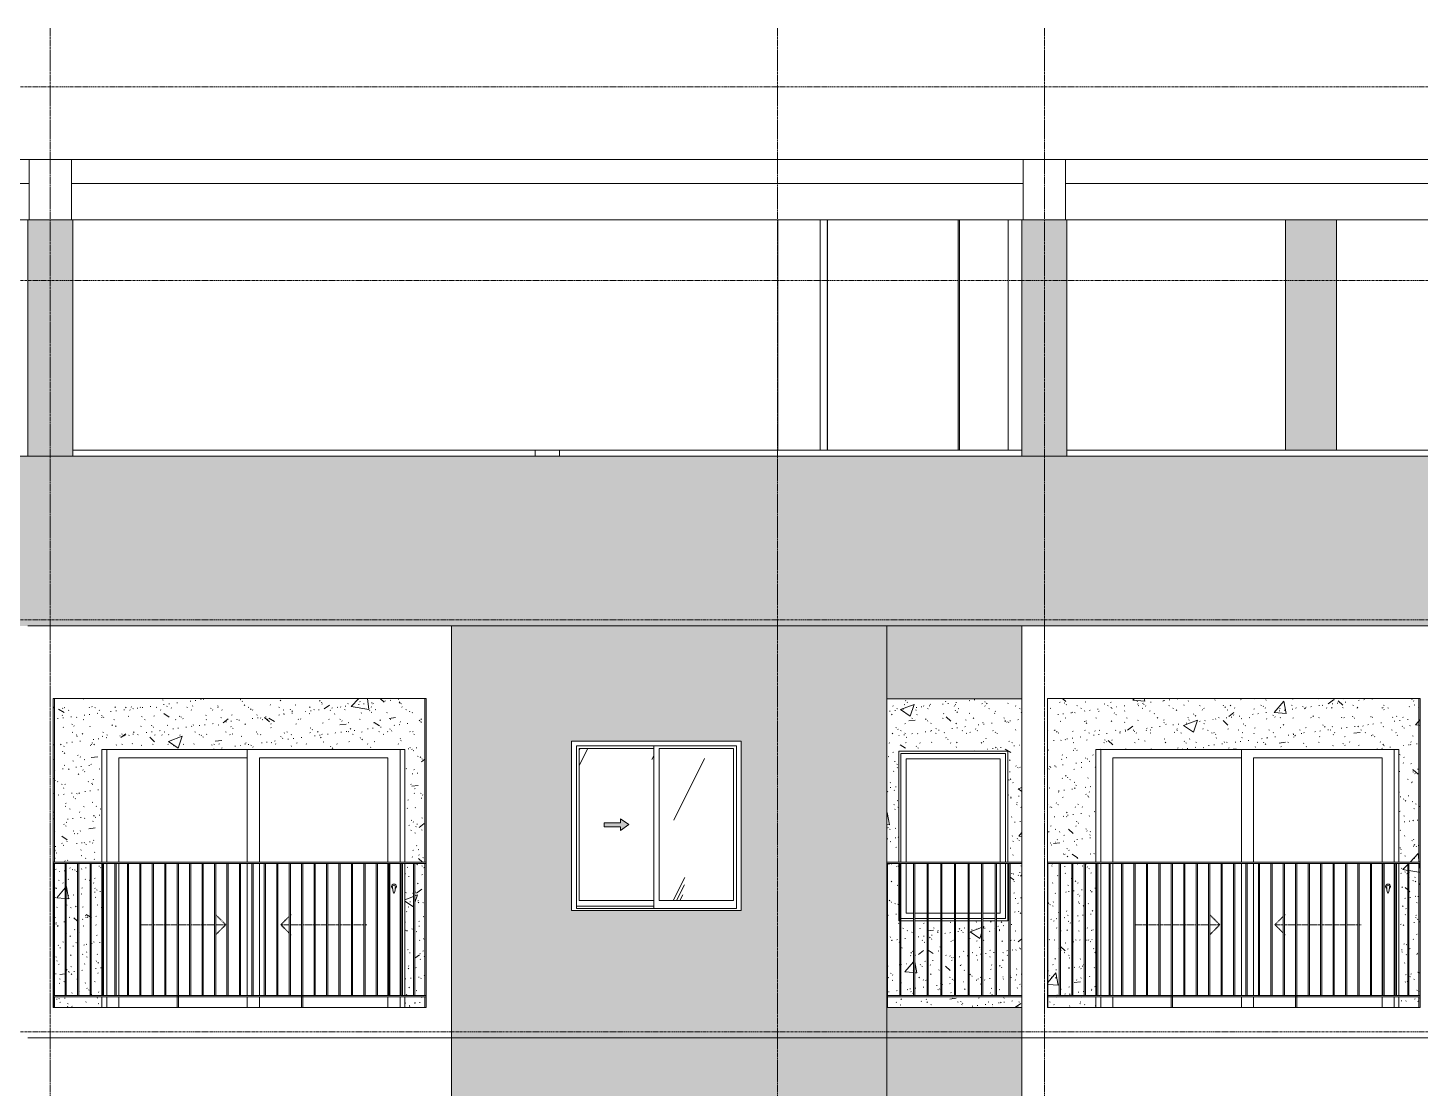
# Model space of a CAD drawing. Header units: millimetres. Extents: x -134153 to 99383, y -5233 to 35400.
# Drawn here: x 61274 to 72759, y 25535 to 34286 of the extents above; entities that cross this region are included whole.
import ezdxf

# ---------------------------------------------------------------- set-up
doc = ezdxf.new("R2010")
doc.units = ezdxf.units.MM
for name, pattern in [('1 NÉT CALL OUT', [6, 3, -3]), ('Centre', [31.75, 6.35, -4.7625, 15.875, -4.7625]), ('Dash', [6, 3, -3]), ('Grid Line', [22.225, 12.7, -3.175, 3.175, -3.175])]:
    doc.linetypes.add(name, pattern=pattern)
for name, color, linetype, lineweight in [('0-2', 250, 'Continuous', 5), ('A-DETL-GENF', 92, 'Continuous', 9), ('A-DETL-GENF-1', 92, '1 NÉT CALL OUT', 9), ('A-DOOR', 31, 'Continuous', 9), ('A-DOOR-FRAM', 31, 'Continuous', 9), ('A-DOOR-HDLN', 31, 'Dash', 9), ('A-FLOR-1', 7, 'Continuous', 9), ('A-FLOR-HRAL', 11, 'Continuous', 9), ('A-FLOR-HRAL-1', 253, 'Continuous', 9), ('A-FLOR-LEVL-2', 51, 'Centre', 9), ('A-GLAZ', 151, 'Continuous', 9), ('A-GLAZ-1', 253, 'Continuous', 9), ('A-GLAZ-2', 7, 'Continuous', 9), ('A-GLAZ-3', 7, '1 NÉT CALL OUT', 9), ('A-WALL', 113, 'Continuous', 9), ('A-WALL-PATT-1', 9, 'Continuous', 9), ('A-WALL-PATT-2', 111, 'Continuous', 5), ('I-WALL', 2, 'Continuous', 9), ('I-WALL-1', 7, 'Continuous', 9), ('S-BEAM-1', 7, 'Continuous', 9), ('S-COLS', 52, 'Continuous', 9), ('S-COLS-1', 7, 'Continuous', 9), ('S-GRID-1', 1, 'Grid Line', 9)]:
    doc.layers.add(name, color=color, linetype=linetype, lineweight=lineweight)
pattern_1 = [(50, (82572.6, 0), (1165.978, -102.01), [121.92, -1341.12]), (355, (82572.6, 0), (-225.554, 1222.763), [97.536, -1072.896]), (100.451, (82669.8, -8.5), (940.433, 1120.746), [103.616, -1139.776]), (46.184, (82572.6, 325.1), (1734.906, -269.074), [182.88, -2011.68]), (96.636, (82717.2, 302.7), (1519.38, 1583.536), [155.424, -1709.665]), (351.184, (82572.6, 325.1), (1519.39, 1583.52), [146.304, -1609.344]), (21, (82735.2, 243.8), (970.332, -654.498), [121.92, -1341.12]), (326, (82735.2, 243.8), (395.533, 1178.804), [97.536, -1072.896]), (71.451, (82816, 189.3), (1365.87, 524.296), [103.616, -1139.776]), (37.5, (82572.62, 0), (19.767, 541.1527), [53.645, -1006.246, 53.645, -1035.507, -1076.96]), (37.5, (82572.62, 0), (19.767, 541.1527), [-2149.043, 53.645, -1023.315]), (7.5, (82572.6, 0), (427.646, 641.156), [53.645, -567.334, 53.645, -981.862, -410.464]), (7.5, (82572.6, 0), (427.646, 641.156), [-1656.486, 53.645, -356.819]), (327.5, (82210.1, 0), (867.782, -36.665), [53.645, -352.755, 53.645, -1214.323, -1682.496]), (327.5, (82210.1, 0), (867.782, -36.665), [-1674.368, 53.645, -1628.85]), (317.5, (82047.56, 0), (948.028, 162.731), [53.645, -474.675, 53.645, -788.416, -1194.816]), (317.5, (82047.56, 0), (948.028, 162.731), [-1370.38, 53.645, -1141.17])]
pattern_2 = [(37.5, (82572.62, 0), (-5.1206, 156.61216), [5.364, -118.181, 5.364, -132.812, -132.08]), (37.5, (82572.62, 0), (-5.1206, 156.61216), [-261.722, 5.364, -126.716]), (7.5, (82572.62, 0), (143.847, 229.3842), [5.364, -61.285, 5.364, -105.989, -42.672]), (7.5, (82572.62, 0), (143.847, 229.3842), [-178.003, 5.364, -37.308]), (327.5, (82472.65, 0), (253.11758, 0.46008), [5.364, -35.276, 5.364, -140.94, -191.008]), (327.5, (82472.65, 0), (253.11758, 0.46008), [-186.944, 5.364, -185.644]), (317.5, (82472.65, 0), (244.3381, 71.3376), [5.364, -14.956, 5.364, -90.546, -109.728]), (317.5, (82472.65, 0), (244.3381, 71.3376), [-116.23, 5.364, -104.364])]
pattern_3 = [(63.435, (84482.24, 111.3), (-0.002, 1625.6), [567.96, -3066.99]), (63.435, (82856.64, 111.3), (-0.002, 1625.6), [567.96, -3066.99]), (63.435, (85260.4, 425.35), (-0.002, 1625.6), [567.96, -3066.99]), (63.435, (83634.8, 425.35), (-0.002, 1625.6), [567.96, -3066.99]), (63.435, (85142.64, 314.5), (-0.002, 1625.6), [567.96, -3066.99]), (63.435, (83517.04, 314.5), (-0.002, 1625.6), [567.96, -3066.99]), (63.435, (85022.6, 949.4), (-0.002, 1625.6), [276.055, -3358.896]), (63.435, (83397, 949.4), (-0.002, 1625.6), [276.055, -3358.896]), (63.435, (84944.06, 851.15), (-0.002, 1625.6), [567.96, -3066.99]), (63.435, (83318.46, 851.15), (-0.002, 1625.6), [567.96, -3066.99]), (63.435, (84957.9, 921.7), (-0.002, 1625.6), [567.96, -3066.99]), (63.435, (83332.3, 921.7), (-0.002, 1625.6), [567.96, -3066.99]), (63.435, (84302.1, 612.2), (-0.002, 1625.6), [567.96, -3066.99]), (63.435, (82676.5, 612.2), (-0.002, 1625.6), [567.96, -3066.99]), (63.435, (84315.9, 695.35), (-0.002, 1625.6), [567.96, -3066.99]), (63.435, (82690.3, 695.35), (-0.002, 1625.6), [567.96, -3066.99]), (63.435, (84319.65, 755.3), (-0.002, 1625.6), [567.96, -3066.99]), (63.435, (82694.05, 755.3), (-0.002, 1625.6), [567.96, -3066.99])]

# ---------------------------------------------------------------- blocks, each defined once
blk = doc.blocks.new('NCV_TKTC_KET CAU_rvt-2-TKCS_MẶT ĐỨNG HƯỚNG NAM')
at = {"layer": 'A-FLOR-1'}
for p, q in [((91928, 33200), (99778, 33200)), ((100128, 33200), (107978, 33200)), ((108328, 33200), (116103, 33200)), ((99778, 33000), (91928, 33000)), ((107978, 33000), (100128, 33000)), ((116103, 33000), (108328, 33000))]:
    blk.add_line(p, q, dxfattribs=at)
at = {"layer": 'S-BEAM-1'}
for p, q in [((91928, 33200), (99778, 33200)), ((100128, 33200), (107978, 33200)), ((108328, 33200), (116103, 33200)), ((91938, 32700), (99768, 32700)), ((100138, 32700), (107968, 32700)), ((108338, 32700), (116093, 32700))]:
    blk.add_line(p, q, dxfattribs=at)
at = {"layer": 'S-COLS-1'}
for p, q in [((99778, 33200), (99778, 32700)), ((100128, 33200), (99778, 33200)), ((100128, 32700), (100128, 33200)), ((107978, 33200), (107978, 32700)), ((108328, 33200), (107978, 33200)), ((108328, 32700), (108328, 33200)), ((105953, 30800), (105953, 32700)), ((106303, 30800), (106303, 32700)), ((107453, 30800), (107453, 32700)), ((107853, 30800), (107853, 32700))]:
    blk.add_line(p, q, dxfattribs=at)
blk = doc.blocks.new('M_Fixed - 900 x 1400-901191-TKCS_MẶT ĐỨNG HƯỚNG NAM')
at = {"layer": 'A-GLAZ-2'}
for p, q in [((106970, 7896), (107832, 7896)), ((106970, 7000), (106970, 7896)), ((107014, 7852), (107788, 7852)), ((107014, 7000), (107014, 7852)), ((107788, 7852), (107788, 7000)), ((107832, 7896), (107832, 7000)), ((107014, 6578), (107014, 6990)), ((107788, 6990), (107788, 6578)), ((107832, 6990), (107832, 6534)), ((107073, 6578), (107014, 6578)), ((107185, 6578), (107083, 6578)), ((107298, 6578), (107195, 6578)), ((107410, 6578), (107308, 6578)), ((107523, 6578), (107420, 6578)), ((107635, 6578), (107533, 6578)), ((107748, 6578), (107645, 6578)), ((107788, 6578), (107758, 6578)), ((107073, 6534), (106970, 6534)), ((107185, 6534), (107083, 6534)), ((107298, 6534), (107195, 6534)), ((107410, 6534), (107308, 6534)), ((107523, 6534), (107420, 6534)), ((107635, 6534), (107533, 6534)), ((107748, 6534), (107645, 6534)), ((107832, 6534), (107758, 6534))]:
    blk.add_line(p, q, dxfattribs=at)
blk = doc.blocks.new('Railing - 10mm-901206-TKCS_MẶT ĐỨNG HƯỚNG NAM')
at = {"layer": 'A-FLOR-HRAL-1'}
for p, q in [((106960.064287, 5900), (106960.064287, 6990)), ((106970.064287, 5900), (106970.064287, 6990))]:
    blk.add_line(p, q, dxfattribs=at)
blk = doc.blocks.new('Railing - 50 x 10mm-901205-TKCS_MẶT ĐỨNG HƯỚNG NAM')
at = {"layer": 'A-FLOR-HRAL-1'}
for p in [(106853, 6990), (106858, 5800)]:
    blk.add_line(p, (106858, 6990), dxfattribs=at)
blk = doc.blocks.new('Railing - Railing-883257-TKCS_MẶT ĐỨNG HƯỚNG NAM')
at = {"layer": 'A-FLOR-HRAL-1'}
for p, q in [((106853, 5900), (107968, 5900)), ((107968, 5890), (106853, 5890))]:
    blk.add_line(p, q, dxfattribs=at)
for name, p in [('Railing - 50 x 10mm-901205-TKCS_MẶT ĐỨNG HƯỚNG NAM', (0, 0)), ('Railing - 10mm-901206-TKCS_MẶT ĐỨNG HƯỚNG NAM', (0, 0)), ('Railing - 10mm-901206-TKCS_MẶT ĐỨNG HƯỚNG NAM', (113, 0)), ('Railing - 10mm-901206-TKCS_MẶT ĐỨNG HƯỚNG NAM', (225, 0)), ('Railing - 10mm-901206-TKCS_MẶT ĐỨNG HƯỚNG NAM', (338, 0)), ('Railing - 10mm-901206-TKCS_MẶT ĐỨNG HƯỚNG NAM', (450, 0)), ('Railing - 10mm-901206-TKCS_MẶT ĐỨNG HƯỚNG NAM', (563, 0)), ('Railing - 10mm-901206-TKCS_MẶT ĐỨNG HƯỚNG NAM', (675, 0)), ('Railing - 10mm-901206-TKCS_MẶT ĐỨNG HƯỚNG NAM', (788, 0)), ('Railing - 10mm-901206-TKCS_MẶT ĐỨNG HƯỚNG NAM', (900, 0))]:
    blk.add_blockref(name, p)
blk = doc.blocks.new('Top Rail Type - Top Rail_Internal_-883258-TKCS_MẶT ĐỨNG HƯỚNG NAM')
at = {"layer": 'A-FLOR-HRAL-1'}
for p, q in [((107968, 7000), (106853, 7000)), ((106853, 6990), (107968, 6990))]:
    blk.add_line(p, q, dxfattribs=at)
blk = doc.blocks.new('NCV_TKTC_TANG 6 - 8_rvt-5-TKCS_MẶT ĐỨNG HƯỚNG NAM')
at = {"layer": 'A-WALL-PATT-1'}
h = blk.add_hatch(dxfattribs=at)
h.set_pattern_fill('FP_31', color=256, style=0, pattern_type=2)
h.set_pattern_definition(pattern_1)
h.paths.add_polyline_path([(99988, 26200), (99987, 26290), (99983, 26290), (99983, 26200), (99987, 26200)])
h.paths.add_polyline_path([(99983, 26300), (99988, 26300), (99988, 27390), (99983, 27390), (99983, 26389)])
h.paths.add_polyline_path([(99978, 27400), (99988, 27400), (99988, 28750), (99978, 28750), (99978, 27493)])
h = blk.add_hatch(dxfattribs=at)
h.set_pattern_fill('FP_32', color=256, style=0, pattern_type=2)
h.set_pattern_definition(pattern_2)
h.paths.add_polyline_path([(99988, 26200), (99987, 26290), (99983, 26290), (99983, 26200), (99987, 26200)])
h.paths.add_polyline_path([(99983, 26300), (99988, 26300), (99988, 27390), (99983, 27390), (99983, 26389)])
h.paths.add_polyline_path([(99978, 27400), (99988, 27400), (99988, 28750), (99978, 28750), (99978, 27493)])
h = blk.add_hatch(dxfattribs=at)
h.set_pattern_fill('FP_31', color=256, style=0, pattern_type=2)
h.set_pattern_definition(pattern_1)
h.paths.add_polyline_path([(103043, 26200), (103043, 26290), (102878, 26290), (102878, 26200), (103032, 26200)])
h.paths.add_polyline_path([(100378, 26200), (100378, 26290), (99988, 26290), (99988, 26200), (100013, 26200)])
h.paths.add_polyline_path([(100188, 26300), (100281, 26300), (100281, 27390), (100188, 27390), (100188, 26389)])
h.paths.add_polyline_path([(100075, 26300), (100075, 27390), (99988, 27390), (99988, 26300), (100058, 26300)])
h.paths.add_polyline_path([(100178, 26300), (100178, 27390), (100085, 27390), (100085, 26300)])
h.paths.add_polyline_path([(100378, 26300), (100378, 27390), (100291, 27390), (100291, 26300)])
h.paths.add_polyline_path([(103024, 26300), (103043, 26300), (103043, 27390), (102960, 27390), (102960, 26300)])
h.paths.add_polyline_path([(102950, 26300), (102950, 27390), (102878, 27390), (102878, 26300)])
h.paths.add_polyline_path([(100378, 27400), (100378, 28330), (102878, 28330), (102878, 27400), (103043, 27400), (103043, 28750), (99988, 28750), (99988, 27400), (100218, 27400)])
h = blk.add_hatch(dxfattribs=at)
h.set_pattern_fill('FP_32', color=256, style=0, pattern_type=2)
h.set_pattern_definition(pattern_2)
h.paths.add_polyline_path([(103043, 26200), (103043, 26290), (102878, 26290), (102878, 26200), (103032, 26200)])
h.paths.add_polyline_path([(100378, 26200), (100378, 26290), (99988, 26290), (99988, 26200), (100013, 26200)])
h.paths.add_polyline_path([(100188, 26300), (100281, 26300), (100281, 27390), (100188, 27390), (100188, 26389)])
h.paths.add_polyline_path([(100075, 26300), (100075, 27390), (99988, 27390), (99988, 26300), (100058, 26300)])
h.paths.add_polyline_path([(100178, 26300), (100178, 27390), (100085, 27390), (100085, 26300)])
h.paths.add_polyline_path([(100378, 26300), (100378, 27390), (100291, 27390), (100291, 26300)])
h.paths.add_polyline_path([(103024, 26300), (103043, 26300), (103043, 27390), (102960, 27390), (102960, 26300)])
h.paths.add_polyline_path([(102950, 26300), (102950, 27390), (102878, 27390), (102878, 26300)])
h.paths.add_polyline_path([(100378, 27400), (100378, 28330), (102878, 28330), (102878, 27400), (103043, 27400), (103043, 28750), (99988, 28750), (99988, 27400), (100218, 27400)])
h = blk.add_hatch(dxfattribs=at)
h.set_pattern_fill('FP_31', color=256, style=0, pattern_type=2)
h.set_pattern_definition(pattern_1)
h.paths.add_polyline_path([(106858, 26200), (107968, 26200), (107968, 26290), (106858, 26290)])
h.paths.add_polyline_path([(107195, 26300), (107298, 26300), (107298, 26915), (107195, 26915), (107195, 26721)])
h.paths.add_polyline_path([(107308, 26300), (107410, 26300), (107410, 26915), (107308, 26915), (107308, 26632)])
h.paths.add_polyline_path([(107185, 26300), (107185, 26915), (107083, 26915), (107083, 26300)])
h.paths.add_polyline_path([(107523, 26300), (107523, 26915), (107420, 26915), (107420, 26300)])
h.paths.add_polyline_path([(107533, 26300), (107635, 26300), (107635, 26915), (107533, 26915), (107533, 26454)])
h.paths.add_polyline_path([(107073, 26300), (107073, 26915), (106970, 26915), (106970, 26300)])
h.paths.add_polyline_path([(107645, 26300), (107748, 26300), (107748, 26915), (107645, 26915), (107645, 26365)])
h.paths.add_polyline_path([(106960, 26300), (106960, 26915), (106951, 26915), (106951, 27390), (106858, 27390), (106858, 26300)])
h.paths.add_polyline_path([(107758, 26300), (107860, 26300), (107860, 27390), (107851, 27390), (107851, 26915), (107758, 26915), (107758, 26389)])
h.paths.add_polyline_path([(107870, 26300), (107968, 26300), (107968, 27390), (107870, 27390), (107870, 26389)])
h.paths.add_polyline_path([(107928, 27400), (107968, 27400), (107968, 28749), (106853, 28749), (106853, 27400), (106951, 27400), (106951, 28315), (107851, 28315), (107851, 27400)])
h = blk.add_hatch(dxfattribs=at)
h.set_pattern_fill('FP_32', color=256, style=0, pattern_type=2)
h.set_pattern_definition(pattern_2)
h.paths.add_polyline_path([(106858, 26200), (107968, 26200), (107968, 26290), (106858, 26290)])
h.paths.add_polyline_path([(107195, 26300), (107298, 26300), (107298, 26915), (107195, 26915), (107195, 26721)])
h.paths.add_polyline_path([(107308, 26300), (107410, 26300), (107410, 26915), (107308, 26915), (107308, 26632)])
h.paths.add_polyline_path([(107185, 26300), (107185, 26915), (107083, 26915), (107083, 26300)])
h.paths.add_polyline_path([(107523, 26300), (107523, 26915), (107420, 26915), (107420, 26300)])
h.paths.add_polyline_path([(107533, 26300), (107635, 26300), (107635, 26915), (107533, 26915), (107533, 26454)])
h.paths.add_polyline_path([(107073, 26300), (107073, 26915), (106970, 26915), (106970, 26300)])
h.paths.add_polyline_path([(107645, 26300), (107748, 26300), (107748, 26915), (107645, 26915), (107645, 26365)])
h.paths.add_polyline_path([(106960, 26300), (106960, 26915), (106951, 26915), (106951, 27390), (106858, 27390), (106858, 26300)])
h.paths.add_polyline_path([(107758, 26300), (107860, 26300), (107860, 27390), (107851, 27390), (107851, 26915), (107758, 26915), (107758, 26389)])
h.paths.add_polyline_path([(107870, 26300), (107968, 26300), (107968, 27390), (107870, 27390), (107870, 26389)])
h.paths.add_polyline_path([(107928, 27400), (107968, 27400), (107968, 28749), (106853, 28749), (106853, 27400), (106951, 27400), (106951, 28315), (107851, 28315), (107851, 27400)])
h = blk.add_hatch(dxfattribs=at)
h.set_pattern_fill('FP_31', color=256, style=0, pattern_type=2)
h.set_pattern_definition(pattern_1)
h.paths.add_polyline_path([(108183, 26200), (108578, 26200), (108578, 26290), (108183, 26290), (108183, 26206)])
h.paths.add_polyline_path([(111238, 26200), (111243, 26200), (111243, 26290), (111078, 26290), (111078, 26200), (111232, 26200)])
h.paths.add_polyline_path([(108285, 26300), (108378, 26300), (108378, 27390), (108285, 27390), (108285, 26389)])
h.paths.add_polyline_path([(108481, 26300), (108481, 27390), (108388, 27390), (108388, 26300)])
h.paths.add_polyline_path([(108275, 26300), (108275, 27390), (108183, 27390), (108183, 26300), (108230, 26300)])
h.paths.add_polyline_path([(108491, 26300), (108578, 26300), (108578, 27390), (108491, 27390), (108491, 26389)])
h.paths.add_polyline_path([(111228, 26300), (111243, 26300), (111243, 27390), (111160, 27390), (111160, 26300), (111224, 26300)])
h.paths.add_polyline_path([(111150, 26300), (111150, 27390), (111078, 27390), (111078, 26300)])
h.paths.add_polyline_path([(108178, 27400), (108578, 27400), (108578, 28330), (111078, 28330), (111078, 27400), (111243, 27400), (111243, 28750), (108178, 28750), (108178, 27493)])
h = blk.add_hatch(dxfattribs=at)
h.set_pattern_fill('FP_32', color=256, style=0, pattern_type=2)
h.set_pattern_definition(pattern_2)
h.paths.add_polyline_path([(108183, 26200), (108578, 26200), (108578, 26290), (108183, 26290), (108183, 26206)])
h.paths.add_polyline_path([(111238, 26200), (111243, 26200), (111243, 26290), (111078, 26290), (111078, 26200), (111232, 26200)])
h.paths.add_polyline_path([(108285, 26300), (108378, 26300), (108378, 27390), (108285, 27390), (108285, 26389)])
h.paths.add_polyline_path([(108481, 26300), (108481, 27390), (108388, 27390), (108388, 26300)])
h.paths.add_polyline_path([(108275, 26300), (108275, 27390), (108183, 27390), (108183, 26300), (108230, 26300)])
h.paths.add_polyline_path([(108491, 26300), (108578, 26300), (108578, 27390), (108491, 27390), (108491, 26389)])
h.paths.add_polyline_path([(111228, 26300), (111243, 26300), (111243, 27390), (111160, 27390), (111160, 26300), (111224, 26300)])
h.paths.add_polyline_path([(111150, 26300), (111150, 27390), (111078, 27390), (111078, 26300)])
h.paths.add_polyline_path([(108178, 27400), (108578, 27400), (108578, 28330), (111078, 28330), (111078, 27400), (111243, 27400), (111243, 28750), (108178, 28750), (108178, 27493)])
h = blk.add_hatch(dxfattribs=at)
h.set_pattern_fill('FP_31', color=256, style=0, pattern_type=2)
h.set_pattern_definition(pattern_1)
h.paths.add_polyline_path([(111243, 26200), (111252, 26200), (111252, 26290), (111243, 26290), (111243, 26200)])
h.paths.add_polyline_path([(111243, 26300), (111252, 26300), (111252, 27390), (111243, 27390), (111243, 26389)])
h.paths.add_polyline_path([(111247, 27400), (111253, 27400), (111251, 28750), (111243, 28750), (111243, 27400)])
h = blk.add_hatch(dxfattribs=at)
h.set_pattern_fill('FP_32', color=256, style=0, pattern_type=2)
h.set_pattern_definition(pattern_2)
h.paths.add_polyline_path([(111243, 26200), (111252, 26200), (111252, 26290), (111243, 26290), (111243, 26200)])
h.paths.add_polyline_path([(111243, 26300), (111252, 26300), (111252, 27390), (111243, 27390), (111243, 26389)])
h.paths.add_polyline_path([(111247, 27400), (111253, 27400), (111251, 28750), (111243, 28750), (111243, 27400)])
at = {"layer": 'I-WALL-1'}
for p, q in [((99988, 28750), (99988, 27400)), ((103043, 27400), (103043, 28750)), ((111243, 27400), (111243, 28750)), ((100378, 27400), (100378, 28330)), ((100378, 28330), (102878, 28330)), ((102878, 28330), (102878, 27400)), ((106951, 27400), (106951, 28315)), ((106951, 28315), (107851, 28315)), ((107851, 28315), (107851, 27400)), ((108578, 27400), (108578, 28330)), ((108578, 28330), (111078, 28330)), ((111078, 28330), (111078, 27400)), ((99988, 27390), (99988, 26300)), ((100378, 26300), (100378, 27390)), ((102878, 27390), (102878, 26300)), ((103043, 26300), (103043, 27390)), ((106951, 26915), (106951, 27390)), ((107851, 27390), (107851, 26915)), ((108578, 26300), (108578, 27390)), ((111078, 27390), (111078, 26300)), ((111243, 26300), (111243, 27390)), ((106960, 26915), (106951, 26915)), ((107073, 26915), (106970, 26915)), ((107185, 26915), (107083, 26915)), ((107298, 26915), (107195, 26915)), ((107410, 26915), (107308, 26915)), ((107523, 26915), (107420, 26915)), ((107635, 26915), (107533, 26915)), ((107748, 26915), (107645, 26915)), ((107851, 26915), (107758, 26915)), ((99988, 26290), (99988, 26200)), ((100378, 26200), (100378, 26290)), ((102878, 26290), (102878, 26200)), ((103043, 26200), (103043, 26290)), ((108578, 26200), (108578, 26290)), ((111078, 26290), (111078, 26200)), ((111243, 26200), (111243, 26290))]:
    blk.add_line(p, q, dxfattribs=at)
at = {"layer": 'A-FLOR-HRAL-1'}
for name in ['Top Rail Type - Top Rail_Internal_-883258-TKCS_MẶT ĐỨNG HƯỚNG NAM', 'Railing - Railing-883257-TKCS_MẶT ĐỨNG HƯỚNG NAM']:
    blk.add_blockref(name, (0, 20400), dxfattribs=at)
at = {"layer": 'A-GLAZ-1'}
blk.add_blockref('M_Fixed - 900 x 1400-901191-TKCS_MẶT ĐỨNG HƯỚNG NAM', (0, 20400), dxfattribs=at)
blk = doc.blocks.new('G1_SOF - BO TRU - 200x200-3061822-TKCS_MẶT ĐỨNG HƯỚNG NAM')
at = {"layer": 'S-COLS'}
for p, q in [((56752, 30800), (56752, 30750)), ((56952, 30800), (56752, 30800)), ((56952, 30800), (56952, 30750))]:
    blk.add_line(p, q, dxfattribs=at)
blk = doc.blocks.new('1_FAMILY RVT - W01-WxH 1400x1400xmm-V422-TKCS_MẶT ĐỨNG HƯỚNG NAM')
at = {"layer": 'A-DETL-GENF-1'}
blk.add_hatch(color=256, dxfattribs=at).paths.add_polyline_path([(104657, 27662), (104725, 27710), (104657, 27757), (104657, 27726), (104522, 27726), (104522, 27693), (104657, 27693)])
at = {"layer": 'A-GLAZ'}
h = blk.add_hatch(dxfattribs=at)
h.set_pattern_fill('FP_30', color=256, style=0, pattern_type=2)
h.set_pattern_definition(pattern_3)
h.paths.add_polyline_path([(104389, 27083), (104930, 27083), (104930, 28337), (104316, 28337), (104316, 27083)])
h.paths.add_polyline_path([(104657, 27662), (104657, 27693), (104522, 27693), (104522, 27726), (104657, 27726), (104657, 27757), (104725, 27710), (104701, 27693)])
h = blk.add_hatch(dxfattribs=at)
h.set_pattern_fill('FP_30', color=256, style=0, pattern_type=2)
h.set_pattern_definition(pattern_3)
h.paths.add_polyline_path([(105589, 27083), (105589, 28337), (104975, 28337), (104975, 27083)])
at = {"layer": 'A-DETL-GENF'}
for p, q in [((104522, 27726), (104522, 27693)), ((104522, 27726), (104657, 27726)), ((104657, 27726), (104522, 27726)), ((104522, 27726), (104522, 27693)), ((104522, 27693), (104657, 27693)), ((104522, 27693), (104657, 27693)), ((104657, 27757), (104657, 27726)), ((104725, 27710), (104657, 27757)), ((104725, 27710), (104657, 27757)), ((104657, 27757), (104657, 27726)), ((104725, 27710), (104657, 27662)), ((104657, 27662), (104725, 27710)), ((104657, 27693), (104657, 27662)), ((104657, 27693), (104657, 27662))]:
    blk.add_line(p, q, dxfattribs=at)
at = {"layer": 'A-GLAZ'}
for p, q in [((105653, 28400), (104253, 28400)), ((104253, 28400), (104253, 27000)), ((105653, 28400), (105653, 27000)), ((104293, 28359), (105612, 28359)), ((104293, 27019), (104293, 28359)), ((104316, 28337), (104316, 27083)), ((104930, 28337), (104316, 28337)), ((104930, 28359), (104930, 27019)), ((104975, 27083), (104975, 28337)), ((104975, 28337), (105589, 28337)), ((105589, 28337), (105589, 27083)), ((105612, 27019), (105612, 28359)), ((105653, 27000), (104253, 27000)), ((104930, 27038), (104293, 27038)), ((104930, 27038), (104293, 27038)), ((105612, 27019), (104293, 27019)), ((104316, 27083), (104930, 27083)), ((105589, 27083), (104975, 27083))]:
    blk.add_line(p, q, dxfattribs=at)
blk = doc.blocks.new('DEG_02-DEG_03 - DEG_02-2500x2400mm-CỬA ĐI 02 CÁNH TRƯỢT-625766-TKCS_MẶT ĐỨNG HƯỚNG NAM')
at = {"layer": 'A-DOOR'}
for p, q in [((108718, 11260), (108718, 10400)), ((108718, 11260), (109778, 11260)), ((109778, 10400), (109778, 11330)), ((109878, 11260), (109878, 10400)), ((109878, 11260), (110938, 11260)), ((110938, 10400), (110938, 11260)), ((111038, 11330), (111038, 10400)), ((108718, 10390), (108718, 9300)), ((109778, 9300), (109778, 10390)), ((109878, 10390), (109878, 9300)), ((110938, 9300), (110938, 10390)), ((111038, 10390), (111038, 9300)), ((108718, 9290), (108718, 9200)), ((109778, 9200), (109778, 9290)), ((109878, 9290), (109878, 9200)), ((110938, 9200), (110938, 9290)), ((111038, 9290), (111038, 9200))]:
    blk.add_line(p, q, dxfattribs=at)
at = {"layer": 'A-DOOR', "flags": 128}
blk.add_lwpolyline([(110989, 10209), (110989, 10209), (110989, 10209), (110989, 10209), (110989, 10209), (110989, 10209), (110989, 10209), (110989, 10209), (110989, 10209), (110989, 10209), (110989, 10209), (110989, 10209), (110989, 10209), (110989, 10209), (110989, 10209), (110989, 10209), (110989, 10209), (110989, 10209), (110989, 10209), (110989, 10209), (110989, 10209), (110988, 10209), (110988, 10209), (110988, 10209), (110988, 10209), (110988, 10209), (110988, 10209), (110988, 10209), (110988, 10209), (110988, 10209), (110988, 10209), (110988, 10209), (110988, 10209), (110988, 10209), (110988, 10209), (110988, 10209), (110988, 10209), (110988, 10209), (110988, 10209), (110987, 10209), (110987, 10209), (110987, 10209), (110987, 10209), (110987, 10209), (110987, 10209), (110987, 10209), (110987, 10209), (110987, 10209), (110987, 10209), (110987, 10209), (110987, 10209), (110987, 10209), (110987, 10209), (110987, 10209), (110987, 10209), (110987, 10209), (110987, 10209), (110986, 10209), (110986, 10209), (110986, 10209), (110986, 10209), (110986, 10209), (110986, 10209), (110986, 10209), (110986, 10209), (110986, 10209), (110986, 10209), (110986, 10209), (110986, 10209), (110986, 10209), (110986, 10209), (110986, 10209), (110986, 10209), (110986, 10209), (110986, 10209), (110986, 10209)], dxfattribs=at)
at = {"layer": 'A-DOOR'}
for centre, radius, start, end in [((110988, 10200), 20, 0, 180), ((110988, 10200), 20, 180, 240), ((110986, 10199), 9.45, 90, 180), ((111141, 10199), 165, 180, 199.134), ((110988, 10146), 2.34, 199.134, 261.031), ((110987, 10146), 2.34, 278.969, 340.866), ((110989, 10199), 9.45, 0, 90), ((110834, 10199), 165, 340.866, 0), ((110988, 10200), 20, 300, 0)]:
    blk.add_arc(centre, radius, start, end, dxfattribs=at)
at = {"layer": 'A-DOOR-FRAM'}
for p, q in [((108618, 10400), (108618, 11330)), ((111038, 10400), (111038, 11330)), ((108618, 9300), (108618, 10390)), ((111038, 9300), (111038, 10390)), ((108618, 9200), (108618, 9290)), ((111038, 9200), (111038, 9290))]:
    blk.add_line(p, q, dxfattribs=at)
at = {"layer": 'A-DOOR-HDLN'}
for p, q in [((108901, 9884), (108994, 9884)), ((109004, 9884), (109097, 9884)), ((109107, 9884), (109199, 9884)), ((109209, 9884), (109302, 9884)), ((109312, 9884), (109405, 9884)), ((109415, 9884), (109507, 9884)), ((109600, 9884), (109517, 9967)), ((109600, 9884), (109517, 9801)), ((109517, 9884), (109600, 9884)), ((110055, 9884), (110123, 9953)), ((110055, 9884), (110123, 9816)), ((110123, 9884), (110055, 9884)), ((110133, 9963), (110140, 9969)), ((110226, 9884), (110133, 9884)), ((110329, 9884), (110236, 9884)), ((110431, 9884), (110339, 9884)), ((110534, 9884), (110441, 9884)), ((110637, 9884), (110544, 9884)), ((110739, 9884), (110647, 9884)), ((110765, 9884), (110749, 9884)), ((110133, 9806), (110140, 9799))]:
    blk.add_line(p, q, dxfattribs=at)
blk = doc.blocks.new('DEG_02-DEG_03 - DEG_02-2500x2400mm-CỬA ĐI 02 CÁNH TRƯỢT-V252-TKCS_MẶT ĐỨNG HƯỚNG NAM')
at = {"layer": 'A-DOOR'}
for p, q in [((100518, 11260), (100518, 10400)), ((100518, 11260), (101578, 11260)), ((101578, 10400), (101578, 11330)), ((101678, 11260), (101678, 10400)), ((101678, 11260), (102738, 11260)), ((102738, 10400), (102738, 11260)), ((102838, 11330), (102838, 10400)), ((100518, 10390), (100518, 9300)), ((101578, 9300), (101578, 10390)), ((101678, 10390), (101678, 9300)), ((102738, 9300), (102738, 10390)), ((102838, 10390), (102838, 9300)), ((100518, 9290), (100518, 9200)), ((101578, 9200), (101578, 9290)), ((101678, 9290), (101678, 9200)), ((102738, 9200), (102738, 9290)), ((102838, 9290), (102838, 9200))]:
    blk.add_line(p, q, dxfattribs=at)
at = {"layer": 'A-DOOR', "flags": 128}
blk.add_lwpolyline([(102789, 10209), (102789, 10209), (102789, 10209), (102789, 10209), (102789, 10209), (102789, 10209), (102789, 10209), (102789, 10209), (102789, 10209), (102789, 10209), (102789, 10209), (102789, 10209), (102789, 10209), (102789, 10209), (102789, 10209), (102789, 10209), (102789, 10209), (102789, 10209), (102789, 10209), (102789, 10209), (102789, 10209), (102788, 10209), (102788, 10209), (102788, 10209), (102788, 10209), (102788, 10209), (102788, 10209), (102788, 10209), (102788, 10209), (102788, 10209), (102788, 10209), (102788, 10209), (102788, 10209), (102788, 10209), (102788, 10209), (102788, 10209), (102788, 10209), (102788, 10209), (102788, 10209), (102787, 10209), (102787, 10209), (102787, 10209), (102787, 10209), (102787, 10209), (102787, 10209), (102787, 10209), (102787, 10209), (102787, 10209), (102787, 10209), (102787, 10209), (102787, 10209), (102787, 10209), (102787, 10209), (102787, 10209), (102787, 10209), (102787, 10209), (102787, 10209), (102786, 10209), (102786, 10209), (102786, 10209), (102786, 10209), (102786, 10209), (102786, 10209), (102786, 10209), (102786, 10209), (102786, 10209), (102786, 10209), (102786, 10209), (102786, 10209), (102786, 10209), (102786, 10209), (102786, 10209), (102786, 10209), (102786, 10209), (102786, 10209), (102786, 10209)], dxfattribs=at)
at = {"layer": 'A-DOOR'}
for centre, radius, start, end in [((102788, 10200), 20, 0, 180), ((102788, 10200), 20, 180, 240), ((102786, 10199), 9.45, 90, 180), ((102941, 10199), 165, 180, 199.134), ((102788, 10146), 2.34, 199.134, 261.031), ((102787, 10146), 2.34, 278.969, 340.866), ((102789, 10199), 9.45, 0, 90), ((102634, 10199), 165, 340.866, 0), ((102788, 10200), 20, 300, 0)]:
    blk.add_arc(centre, radius, start, end, dxfattribs=at)
at = {"layer": 'A-DOOR-FRAM'}
for p, q in [((100418, 10400), (100418, 11330)), ((102838, 10400), (102838, 11330)), ((100418, 9300), (100418, 10390)), ((102838, 9300), (102838, 10390)), ((100418, 9200), (100418, 9290)), ((102838, 9200), (102838, 9290))]:
    blk.add_line(p, q, dxfattribs=at)
at = {"layer": 'A-DOOR-HDLN'}
for p, q in [((100701, 9884), (100794, 9884)), ((100804, 9884), (100897, 9884)), ((100907, 9884), (100999, 9884)), ((101009, 9884), (101102, 9884)), ((101112, 9884), (101205, 9884)), ((101216, 9884), (101307, 9884)), ((101400, 9884), (101317, 9967)), ((101400, 9884), (101317, 9801)), ((101317, 9884), (101400, 9884)), ((101855, 9884), (101923, 9953)), ((101855, 9884), (101923, 9816)), ((101923, 9884), (101855, 9884)), ((101933, 9963), (101940, 9969)), ((102026, 9884), (101933, 9884)), ((102129, 9884), (102036, 9884)), ((102231, 9884), (102139, 9884)), ((102334, 9884), (102241, 9884)), ((102437, 9884), (102344, 9884)), ((102539, 9884), (102447, 9884)), ((102565, 9884), (102549, 9884)), ((101933, 9806), (101940, 9799))]:
    blk.add_line(p, q, dxfattribs=at)
blk = doc.blocks.new('Railing - 10mm-1251313-TKCS_MẶT ĐỨNG HƯỚNG NAM')
at = {"layer": 'A-FLOR-HRAL'}
for p, q in [((52620.064287, 5900), (52620.064287, 6990)), ((52630.064287, 5900), (52630.064287, 6990))]:
    blk.add_line(p, q, dxfattribs=at)
blk = doc.blocks.new('Railing - 50 x 10mm-1251315-TKCS_MẶT ĐỨNG HƯỚNG NAM')
at = {"layer": 'A-FLOR-HRAL'}
for p, q in [((51697.564287, 5800), (51697.564287, 6990)), ((51707.564287, 6990), (51697.564287, 6990)), ((51707.564287, 5800), (51707.564287, 6990))]:
    blk.add_line(p, q, dxfattribs=at)
blk = doc.blocks.new('Railing - 50 x 10mm-1251311-TKCS_MẶT ĐỨNG HƯỚNG NAM')
at = {"layer": 'A-FLOR-HRAL'}
for p in [(52722.564287, 5800), (52727.564287, 6990)]:
    blk.add_line(p, (52722.564287, 6990), dxfattribs=at)
blk = doc.blocks.new('Railing - 50 x 10mm-V293-TKCS_MẶT ĐỨNG HƯỚNG NAM')
at = {"layer": 'A-FLOR-HRAL'}
blk.add_line((111252, 5800), (111252, 6990), dxfattribs=at)
blk = doc.blocks.new('Railing - Railing-3828144-TKCS_MẶT ĐỨNG HƯỚNG NAM')
at = {"layer": 'A-FLOR-HRAL'}
for p, q in [((108178, 26300), (111253, 26300)), ((111253, 26290), (108178, 26290))]:
    blk.add_line(p, q, dxfattribs=at)
at = {"extrusion": (0, 0, -1), "zscale": -1}
for name, p in [('Railing - 50 x 10mm-1251311-TKCS_MẶT ĐỨNG HƯỚNG NAM', (-160905, 20400)), ('Railing - 10mm-1251313-TKCS_MẶT ĐỨNG HƯỚNG NAM', (-160905, 20400)), ('Railing - 10mm-1251313-TKCS_MẶT ĐỨNG HƯỚNG NAM', (-161008, 20400)), ('Railing - 10mm-1251313-TKCS_MẶT ĐỨNG HƯỚNG NAM', (-161111, 20400)), ('Railing - 10mm-1251313-TKCS_MẶT ĐỨNG HƯỚNG NAM', (-161213, 20400)), ('Railing - 10mm-1251313-TKCS_MẶT ĐỨNG HƯỚNG NAM', (-161316, 20400)), ('Railing - 10mm-1251313-TKCS_MẶT ĐỨNG HƯỚNG NAM', (-161419, 20400)), ('Railing - 10mm-1251313-TKCS_MẶT ĐỨNG HƯỚNG NAM', (-161521, 20400)), ('Railing - 10mm-1251313-TKCS_MẶT ĐỨNG HƯỚNG NAM', (-161624, 20400)), ('Railing - 10mm-1251313-TKCS_MẶT ĐỨNG HƯỚNG NAM', (-161727, 20400)), ('Railing - 50 x 10mm-1251315-TKCS_MẶT ĐỨNG HƯỚNG NAM', (-160907, 20400)), ('Railing - 10mm-1251313-TKCS_MẶT ĐỨNG HƯỚNG NAM', (-161932, 20400)), ('Railing - 10mm-1251313-TKCS_MẶT ĐỨNG HƯỚNG NAM', (-162035, 20400)), ('Railing - 10mm-1251313-TKCS_MẶT ĐỨNG HƯỚNG NAM', (-162137, 20400)), ('Railing - 10mm-1251313-TKCS_MẶT ĐỨNG HƯỚNG NAM', (-162240, 20400)), ('Railing - 10mm-1251313-TKCS_MẶT ĐỨNG HƯỚNG NAM', (-162343, 20400)), ('Railing - 10mm-1251313-TKCS_MẶT ĐỨNG HƯỚNG NAM', (-162445, 20400)), ('Railing - 10mm-1251313-TKCS_MẶT ĐỨNG HƯỚNG NAM', (-162548, 20400)), ('Railing - 10mm-1251313-TKCS_MẶT ĐỨNG HƯỚNG NAM', (-162651, 20400)), ('Railing - 10mm-1251313-TKCS_MẶT ĐỨNG HƯỚNG NAM', (-162753, 20400)), ('Railing - 50 x 10mm-1251315-TKCS_MẶT ĐỨNG HƯỚNG NAM', (-161933, 20400)), ('Railing - 10mm-1251313-TKCS_MẶT ĐỨNG HƯỚNG NAM', (-162959, 20400)), ('Railing - 10mm-1251313-TKCS_MẶT ĐỨNG HƯỚNG NAM', (-163061, 20400)), ('Railing - 10mm-1251313-TKCS_MẶT ĐỨNG HƯỚNG NAM', (-163164, 20400)), ('Railing - 10mm-1251313-TKCS_MẶT ĐỨNG HƯỚNG NAM', (-163267, 20400)), ('Railing - 10mm-1251313-TKCS_MẶT ĐỨNG HƯỚNG NAM', (-163369, 20400)), ('Railing - 10mm-1251313-TKCS_MẶT ĐỨNG HƯỚNG NAM', (-163472, 20400)), ('Railing - 10mm-1251313-TKCS_MẶT ĐỨNG HƯỚNG NAM', (-163575, 20400)), ('Railing - 10mm-1251313-TKCS_MẶT ĐỨNG HƯỚNG NAM', (-163677, 20400)), ('Railing - 10mm-1251313-TKCS_MẶT ĐỨNG HƯỚNG NAM', (-163780, 20400))]:
    blk.add_blockref(name, p, dxfattribs=at)
blk.add_blockref('Railing - 50 x 10mm-V293-TKCS_MẶT ĐỨNG HƯỚNG NAM', (0, 20400))
blk = doc.blocks.new('Top Rail Type - Top Rail_Internal_-3828145-TKCS_MẶT ĐỨNG HƯỚNG NAM')
at = {"layer": 'A-FLOR-HRAL'}
for p, q in [((111252.564287, 27400), (108177.564287, 27400)), ((108177.564287, 27390), (111252.564287, 27390))]:
    blk.add_line(p, q, dxfattribs=at)
blk = doc.blocks.new('Railing - 50 x 10mm-V294-TKCS_MẶT ĐỨNG HƯỚNG NAM')
at = {"layer": 'A-FLOR-HRAL'}
blk.add_line((103052, 5800), (103052, 6990), dxfattribs=at)
blk = doc.blocks.new('Railing - Railing-4561705-TKCS_MẶT ĐỨNG HƯỚNG NAM')
at = {"layer": 'A-FLOR-HRAL'}
for p, q in [((99978, 26300), (103053, 26300)), ((103053, 26290), (99978, 26290))]:
    blk.add_line(p, q, dxfattribs=at)
at = {"extrusion": (0, 0, -1), "zscale": -1}
for name, p in [('Railing - 50 x 10mm-1251311-TKCS_MẶT ĐỨNG HƯỚNG NAM', (-152705, 20400)), ('Railing - 10mm-1251313-TKCS_MẶT ĐỨNG HƯỚNG NAM', (-152705, 20400)), ('Railing - 10mm-1251313-TKCS_MẶT ĐỨNG HƯỚNG NAM', (-152808, 20400)), ('Railing - 10mm-1251313-TKCS_MẶT ĐỨNG HƯỚNG NAM', (-152911, 20400)), ('Railing - 10mm-1251313-TKCS_MẶT ĐỨNG HƯỚNG NAM', (-153013, 20400)), ('Railing - 10mm-1251313-TKCS_MẶT ĐỨNG HƯỚNG NAM', (-153116, 20400)), ('Railing - 10mm-1251313-TKCS_MẶT ĐỨNG HƯỚNG NAM', (-153219, 20400)), ('Railing - 10mm-1251313-TKCS_MẶT ĐỨNG HƯỚNG NAM', (-153321, 20400)), ('Railing - 10mm-1251313-TKCS_MẶT ĐỨNG HƯỚNG NAM', (-153424, 20400)), ('Railing - 10mm-1251313-TKCS_MẶT ĐỨNG HƯỚNG NAM', (-153527, 20400)), ('Railing - 50 x 10mm-1251315-TKCS_MẶT ĐỨNG HƯỚNG NAM', (-152707, 20400)), ('Railing - 10mm-1251313-TKCS_MẶT ĐỨNG HƯỚNG NAM', (-153732, 20400)), ('Railing - 10mm-1251313-TKCS_MẶT ĐỨNG HƯỚNG NAM', (-153835, 20400)), ('Railing - 10mm-1251313-TKCS_MẶT ĐỨNG HƯỚNG NAM', (-153937, 20400)), ('Railing - 10mm-1251313-TKCS_MẶT ĐỨNG HƯỚNG NAM', (-154040, 20400)), ('Railing - 10mm-1251313-TKCS_MẶT ĐỨNG HƯỚNG NAM', (-154143, 20400)), ('Railing - 10mm-1251313-TKCS_MẶT ĐỨNG HƯỚNG NAM', (-154245, 20400)), ('Railing - 10mm-1251313-TKCS_MẶT ĐỨNG HƯỚNG NAM', (-154348, 20400)), ('Railing - 10mm-1251313-TKCS_MẶT ĐỨNG HƯỚNG NAM', (-154451, 20400)), ('Railing - 10mm-1251313-TKCS_MẶT ĐỨNG HƯỚNG NAM', (-154553, 20400)), ('Railing - 50 x 10mm-1251315-TKCS_MẶT ĐỨNG HƯỚNG NAM', (-153733, 20400)), ('Railing - 10mm-1251313-TKCS_MẶT ĐỨNG HƯỚNG NAM', (-154759, 20400)), ('Railing - 10mm-1251313-TKCS_MẶT ĐỨNG HƯỚNG NAM', (-154861, 20400)), ('Railing - 10mm-1251313-TKCS_MẶT ĐỨNG HƯỚNG NAM', (-154964, 20400)), ('Railing - 10mm-1251313-TKCS_MẶT ĐỨNG HƯỚNG NAM', (-155067, 20400)), ('Railing - 10mm-1251313-TKCS_MẶT ĐỨNG HƯỚNG NAM', (-155169, 20400)), ('Railing - 10mm-1251313-TKCS_MẶT ĐỨNG HƯỚNG NAM', (-155272, 20400)), ('Railing - 10mm-1251313-TKCS_MẶT ĐỨNG HƯỚNG NAM', (-155375, 20400)), ('Railing - 10mm-1251313-TKCS_MẶT ĐỨNG HƯỚNG NAM', (-155477, 20400)), ('Railing - 10mm-1251313-TKCS_MẶT ĐỨNG HƯỚNG NAM', (-155580, 20400))]:
    blk.add_blockref(name, p, dxfattribs=at)
blk.add_blockref('Railing - 50 x 10mm-V294-TKCS_MẶT ĐỨNG HƯỚNG NAM', (0, 20400))
blk = doc.blocks.new('Top Rail Type - Top Rail_Internal_-4561706-TKCS_MẶT ĐỨNG HƯỚNG NAM')
at = {"layer": 'A-FLOR-HRAL'}
for p, q in [((103052.564287, 27400), (99977.564287, 27400)), ((99977.564287, 27390), (103052.564287, 27390))]:
    blk.add_line(p, q, dxfattribs=at)

msp = doc.modelspace()

# ---------------------------------------------------------------- hatches: boundary and pattern name
at = {"layer": 'A-WALL-PATT-2'}
for points in [[(61633.9, 30750), (61633.9, 32700), (61273.9, 32700), (61273.9, 30750)], [(61643.9, 30750), (61643.9, 32700), (61633.9, 32700), (61633.9, 30750)], [(67868.9, 30800), (67868.9, 32700), (67858.9, 32700), (67858.9, 30800)], [(68948.9, 30800), (68958.9, 30800), (68958.9, 32700), (68948.9, 32700)], [(69833.9, 30750), (69833.9, 32700), (69473.9, 32700), (69473.9, 30750)], [(69843.9, 30750), (69843.9, 32700), (69833.9, 32700), (69833.9, 30750)], [(72058.8, 30800), (72058.8, 32700), (71648.9, 32700), (71648.9, 30800)], [(72068.8, 30800), (72068.8, 32700), (72058.8, 32700), (72058.8, 30800)], [(57962.2, 29350), (77598.9, 29350), (77598.9, 30750), (45243.9, 30750), (45243.9, 29350), (47783.9, 29350), (47783.9, 29400), (47983.9, 29400), (47983.9, 29350), (53158.9, 29350), (53158.9, 29400), (53358.9, 29400), (53358.9, 29350), (56358.9, 29350), (56358.9, 29400), (56558.9, 29400), (56558.9, 29350), (56568.9, 29350)], [(69068.3, 28749.3), (69473.9, 28750), (69473.9, 29350), (68358.9, 29350), (68358.9, 28749.3)], [(69068.3, 25950), (69473.9, 25950), (69473.9, 26200), (68358.9, 26200), (68358.9, 25950)], [(69068.3, 25349.3), (69473.9, 25350), (69473.9, 25950), (68358.9, 25950), (68358.9, 25349.3)]]:
    msp.add_hatch(color=256, dxfattribs=at).paths.add_polyline_path(points)
h = msp.add_hatch(color=256, dxfattribs=at)
h.paths.add_polyline_path([(67117.9, 25950), (68358.9, 25950), (68358.9, 29350), (64768.9, 29350), (64768.9, 25950), (65895.1, 25950)])
h.paths.add_polyline_path([(65799.8, 27000), (65758.9, 27000), (65758.9, 28400), (67158.9, 28400), (67158.9, 27000), (65895.1, 27000)])
h = msp.add_hatch(color=256, dxfattribs=at)
h.paths.add_polyline_path([(65895.1, 22550), (68358.9, 22550), (68358.9, 25950), (64768.9, 25950), (64768.9, 22550)])
h.paths.add_polyline_path([(65799.8, 23600), (65758.9, 23600), (65758.9, 25000), (67158.9, 25000), (67158.9, 23600), (65895.1, 23600)])

# ---------------------------------------------------------------- linework, layer by layer
at = {"layer": 'A-FLOR-LEVL-2'}
for p, q in [((-12769.4, 33800), (95658.9, 33800)), ((-12769.4, 32200), (95658.9, 32200)), ((-12769.4, 29400), (95658.9, 29400)), ((-12769.4, 26000), (95658.9, 26000))]:
    msp.add_line(p, q, dxfattribs=at)
at = {"layer": 'A-WALL'}
for p, q in [((61643.9, 32700), (61273.9, 32700)), ((61273.9, 32700), (61273.9, 30750)), ((61643.9, 32700), (61643.9, 30750)), ((67868.9, 32700), (67868.9, 30800)), ((68948.9, 32700), (68948.9, 30800)), ((69843.9, 32700), (69473.9, 32700)), ((69473.9, 32700), (69473.9, 30750)), ((69843.9, 32700), (69843.9, 30750)), ((71648.9, 32700), (71648.9, 30800)), ((72068.8, 32700), (72068.8, 30800)), ((65458.8, 30800), (61643.9, 30800)), ((69473.9, 30800), (65658.8, 30800)), ((77598.9, 30800), (69843.9, 30800)), ((68358.9, 29350), (61273.9, 29350)), ((64768.9, 29350), (64768.9, 5600)), ((68358.9, 26200), (68358.9, 29350)), ((72968.9, 29350), (69473.9, 29350)), ((69473.9, 29350), (69473.9, 4700)), ((61483.9, 28750), (64558.9, 28750)), ((61483.9, 26200), (61483.9, 28750)), ((64558.9, 28750), (64558.9, 26200)), ((69683.9, 28750), (72758.9, 28750)), ((69683.9, 26200), (69683.9, 28750)), ((72758.9, 28750), (72758.9, 26200)), ((64558.9, 26200), (61483.9, 26200)), ((72758.9, 26200), (69683.9, 26200)), ((68358.9, 25950), (61273.9, 25950)), ((61273.9, 25950), (68358.9, 25950)), ((68358.9, 22800), (68358.9, 25950)), ((76558.9, 25950), (69473.9, 25950)), ((69473.9, 25950), (76558.9, 25950))]:
    msp.add_line(p, q, dxfattribs=at)
at = {"layer": 'I-WALL'}
for p, q in [((88768.9, 30750), (-4851.1, 30750)), ((64768.9, 29350), (69473.9, 29350)), ((69473.9, 29350), (68358.9, 29350)), ((68358.9, 28749.3), (69473.9, 28749.3)), ((69473.9, 26200), (68358.9, 26200)), ((68358.9, 26200), (68358.9, 25950)), ((68358.9, 25950), (69473.9, 25950))]:
    msp.add_line(p, q, dxfattribs=at)
at = {"layer": 'S-GRID-1'}
for p, q in [((61458.9, 30285.9), (61458.9, 34285.9)), ((67458.9, 30285.9), (67458.9, 34285.9)), ((69658.9, 30285.9), (69658.9, 34285.9)), ((61458.9, 856.3), (61458.9, 30285.9)), ((67458.9, 856.3), (67458.9, 30285.9)), ((69658.9, 856.3), (69658.9, 30285.9))]:
    msp.add_line(p, q, dxfattribs=at)

# ---------------------------------------------------------------- block references
at = {"layer": '0-2'}
for name in ['NCV_TKTC_KET CAU_rvt-2-TKCS_MẶT ĐỨNG HƯỚNG NAM', 'NCV_TKTC_TANG 6 - 8_rvt-5-TKCS_MẶT ĐỨNG HƯỚNG NAM']:
    msp.add_blockref(name, (-38493.7, 0), dxfattribs=at)
at = {"layer": 'A-DOOR'}
for name in ['DEG_02-DEG_03 - DEG_02-2500x2400mm-CỬA ĐI 02 CÁNH TRƯỢT-V252-TKCS_MẶT ĐỨNG HƯỚNG NAM', 'DEG_02-DEG_03 - DEG_02-2500x2400mm-CỬA ĐI 02 CÁNH TRƯỢT-625766-TKCS_MẶT ĐỨNG HƯỚNG NAM']:
    msp.add_blockref(name, (-38493.7, 17000), dxfattribs=at)
at = {"layer": 'A-FLOR-HRAL'}
for name in ['Top Rail Type - Top Rail_Internal_-4561706-TKCS_MẶT ĐỨNG HƯỚNG NAM', 'Railing - Railing-4561705-TKCS_MẶT ĐỨNG HƯỚNG NAM', 'Top Rail Type - Top Rail_Internal_-3828145-TKCS_MẶT ĐỨNG HƯỚNG NAM', 'Railing - Railing-3828144-TKCS_MẶT ĐỨNG HƯỚNG NAM']:
    msp.add_blockref(name, (-38493.7, 0), dxfattribs=at)
at = {"layer": 'A-GLAZ-3'}
msp.add_blockref('1_FAMILY RVT - W01-WxH 1400x1400xmm-V422-TKCS_MẶT ĐỨNG HƯỚNG NAM', (-38493.7, 0), dxfattribs=at)
at = {"layer": 'S-COLS'}
msp.add_blockref('G1_SOF - BO TRU - 200x200-3061822-TKCS_MẶT ĐỨNG HƯỚNG NAM', (8706.3, 0), dxfattribs=at)

doc.saveas('drawing.dxf')
